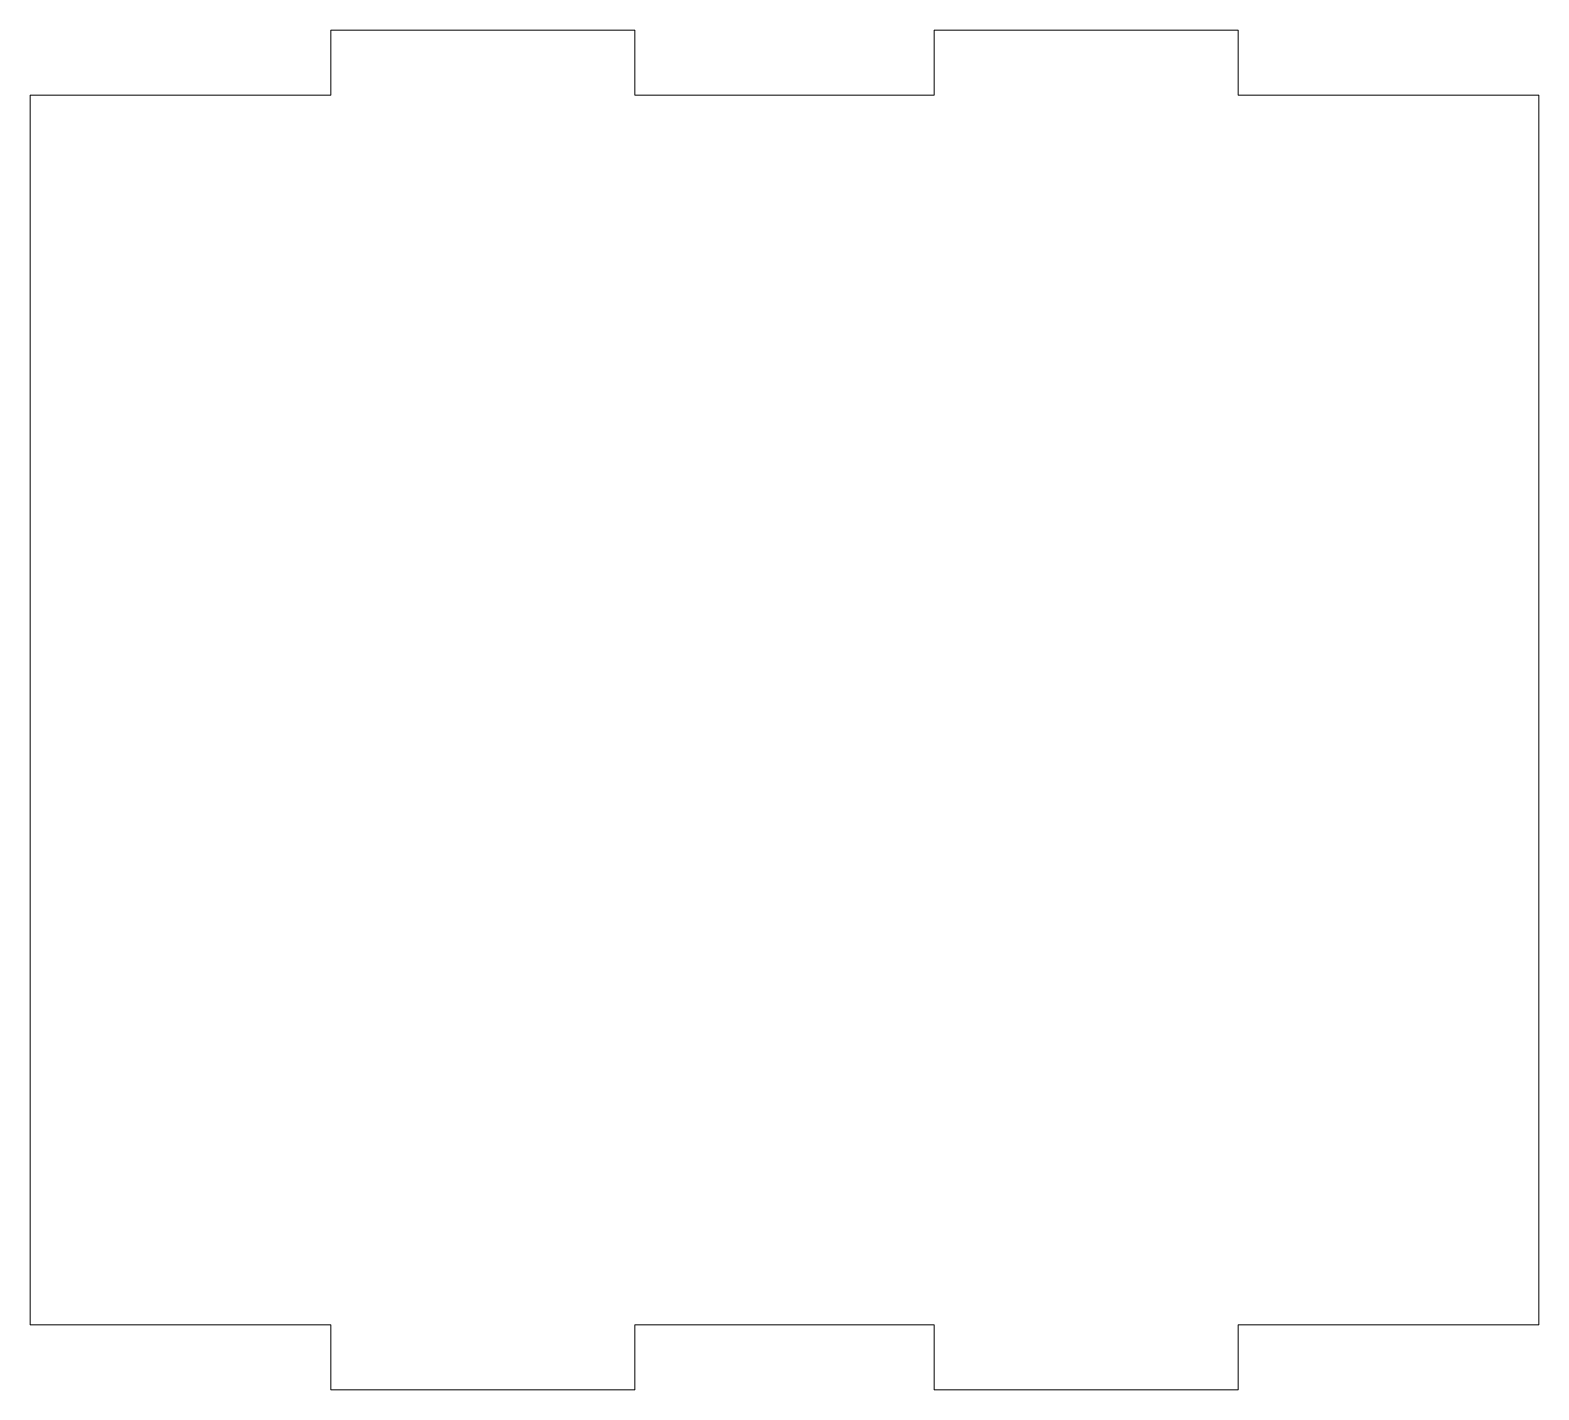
# Model space of a CAD drawing. Header units: millimetres. Extents: x 0 to 135, y 0 to 122.
import ezdxf

# ---------------------------------------------------------------- set-up
doc = ezdxf.new("R2010")
doc.units = ezdxf.units.MM

msp = doc.modelspace()

# ---------------------------------------------------------------- linework, layer by layer
at = {"color": 7, "linetype": 'Continuous', "lineweight": 15}
for p, q in [((26.9, 116), (26.9, 121.8)), ((26.9, 121.8), (54.1, 121.8)), ((54.1, 121.8), (54.1, 116)), ((80.9, 116), (80.9, 121.8)), ((80.9, 121.8), (108.1, 121.8)), ((108.1, 121.8), (108.1, 116)), ((0, 116), (26.9, 116)), ((0, 116), (0, 6)), ((54.1, 116), (80.9, 116)), ((108.1, 116), (135, 116)), ((135, 6), (135, 116)), ((26.9, 6), (0, 6)), ((26.9, 0.2), (26.9, 6)), ((80.9, 6), (54.1, 6)), ((54.1, 6), (54.1, 0.2)), ((80.9, 0.2), (80.9, 6)), ((108.1, 6), (108.1, 0.2)), ((135, 6), (108.1, 6)), ((54.1, 0.2), (26.9, 0.2)), ((108.1, 0.2), (80.9, 0.2))]:
    msp.add_line(p, q, dxfattribs=at)

doc.saveas('drawing.dxf')
